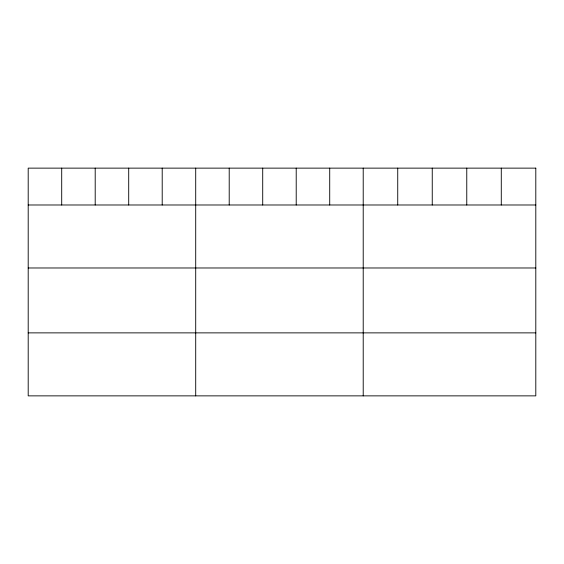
<?xml version="1.0" encoding="UTF-8"?>
<svg xmlns="http://www.w3.org/2000/svg" width="564" height="564" viewBox="0 0 564 564"><rect width="100%" height="100%" fill="white"/><g stroke="black" fill="none" stroke-linecap="round" stroke-linejoin="round"><path stroke-width="0.85" d="M28.2 204.986L535.8 204.986M28.2 267.978L535.8 267.978M28.2 332.873L535.8 332.873M501.283 168.135L501.283 204.986M466.766 168.135L466.766 204.986M432.25 168.135L432.25 204.986M397.733 168.135L397.733 204.986M363.216 168.135L363.216 395.865M329.714 168.135L329.714 204.986M296.213 168.135L296.213 204.986M262.711 168.135L262.711 204.986M229.21 168.135L229.21 204.986M195.708 168.135L195.708 395.865M162.206 168.135L162.206 204.986M128.705 168.135L128.705 204.986M95.203 168.135L95.203 204.986M61.702 168.135L61.702 204.986M535.8 168.135L28.2 168.135L28.2 395.865L535.8 395.865L535.8 168.135"/></g></svg>
